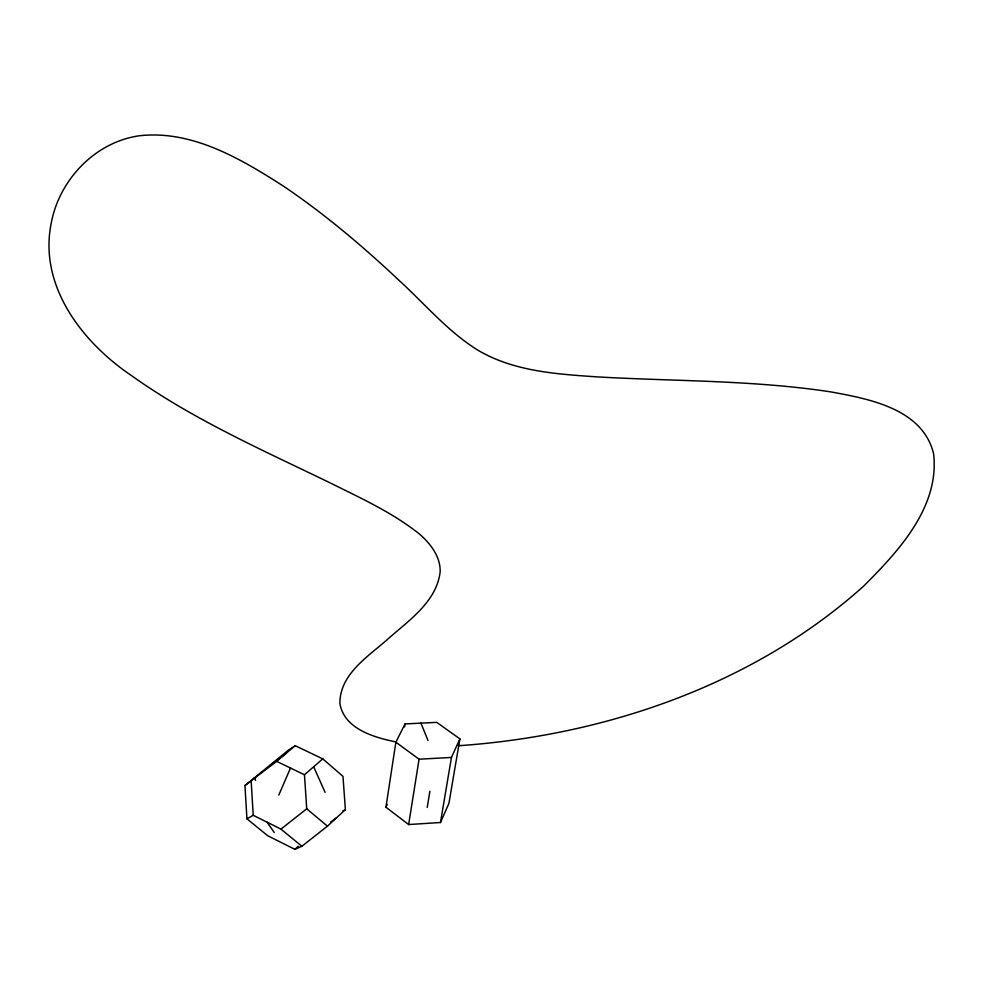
<?xml version="1.0" encoding="UTF-8"?>
<svg xmlns="http://www.w3.org/2000/svg" width="984" height="984" viewBox="0 0 984 984"><rect width="100%" height="100%" fill="white"/><g stroke="black" fill="none" stroke-linecap="round" stroke-linejoin="round"><path stroke-width="1.48" d="M385.937 807.224L395.863 742.194L405.051 723.929L436.736 722.367L459.897 738.886L448.925 803.375L440.475 822.513L408.643 824.543L385.937 807.224L387.241 804.531M404.596 726.93L405.051 723.929M408.643 824.543L419.073 759.205L395.863 742.194M427.228 807.446L429.897 791.222M440.475 822.513L451.447 757.446L459.897 738.886M278.792 795.072L290.501 768.037M327.451 826.166L345.384 809.66L342.986 776.364L322.764 758.861L295.188 745.688L288.386 750.177L244.954 785.539L246.935 818.823L267.673 835.711L294.868 849.34L301.854 846.265L327.451 826.166L306.737 808.786L304.462 774.777L322.764 758.861M294.868 849.34L298.25 846.24M244.954 785.539L276.639 761.333L295.188 745.688M246.935 818.823L253.22 815.281L280.957 829.106L306.737 808.786M270.022 765.65L285.975 753.461M330.624 822.021L336.479 817.852M342.875 810.841L345.384 809.66M461.312 745.54C606.759 734.974 754.039 684.495 863.681 586.095C898.589 551.126 939.757 507.092 933.595 453.698C922.611 408.815 869.585 398.987 830.767 391.89C753.609 380.082 675.307 381.337 597.559 376.909C556.747 374.117 513.574 371.485 477.56 349.984C447.609 331.276 424.731 303.81 398.864 280.194C362.788 246.258 324.831 214.131 283.761 186.357C240.932 158.879 192.31 129.863 139.384 135.755C94.784 142.114 58.954 180.158 51.082 223.872C38.819 286.11 82.25 342.272 131.093 375.322C192.347 419.073 261.498 449.639 328.963 482.295C360.193 497.892 392.53 512.418 419.922 534.423C430.672 543.943 440.451 556.575 440.18 571.643C436.724 601.445 409.455 619.957 388.68 638.345C368.914 656.082 339.628 673.732 339.898 703.609C344.388 728.984 373.736 737.299 395.445 741.85M419.073 759.205L451.447 757.446M276.639 761.333L304.462 774.777M280.957 829.106L301.854 846.265M267.045 822.169L274.216 832.452M254.339 777.643L255.594 780.41M313.675 766.77L325.101 792.366M420.931 723.154L428.028 740.534M251.191 781.517L253.22 815.281M461.336 745.515A170.847 54.784 -10.3 0 1 458.384 745.626"/></g></svg>
